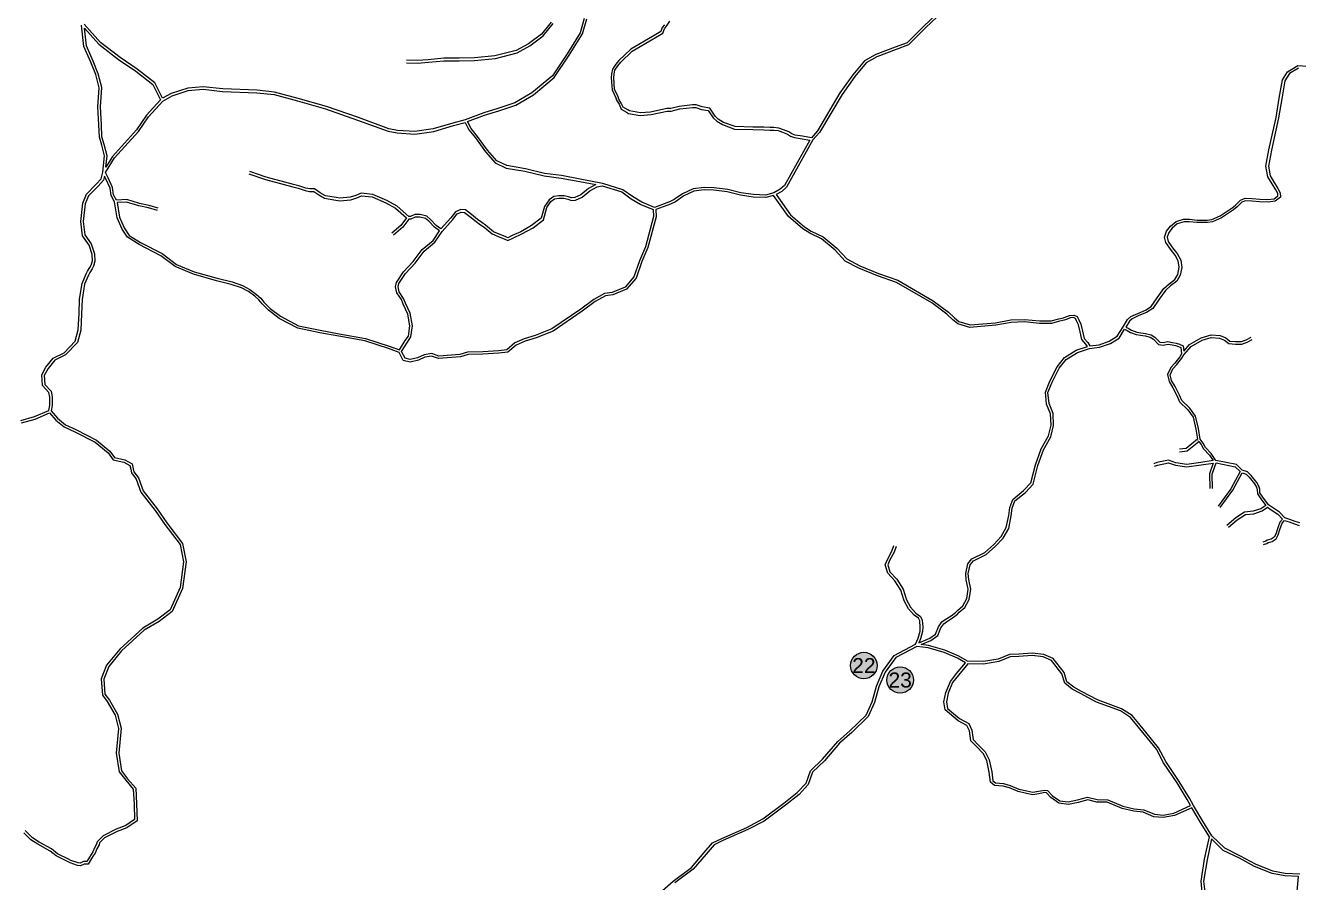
# Model space of a CAD drawing. Header units: millimetres. Extents: x 617885 to 663705, y 7172943 to 7234736.
# Drawn here: x 634014 to 637060, y 7222208 to 7224257 of the extents above; entities that cross this region are included whole.
import ezdxf
from ezdxf.enums import TextEntityAlignment as Align

# ---------------------------------------------------------------- set-up
doc = ezdxf.new("R2010")
doc.units = ezdxf.units.MM
doc.layers.add('Equipamentos Públicos', color=171, linetype='Continuous')
doc.layers.add('Escolas Municipais', color=21, linetype='Continuous')
doc.layers.add('VIAS', color=7, linetype='Continuous', lineweight=5)
doc.styles.get("Standard").update_dxf_attribs({"font": 'arial.ttf'})

msp = doc.modelspace()

# ---------------------------------------------------------------- hatches: boundary and pattern name
at = {"layer": 'Equipamentos Públicos', "true_color": 0xff0040}
h = msp.add_hatch(color=240, dxfattribs=at)
edge = h.paths.add_edge_path()
edge.add_arc((636020.3, 7222726.5), 31.7, 0, 360)
at = {"layer": 'Escolas Municipais'}
h = msp.add_hatch(color=21, dxfattribs=at)
edge = h.paths.add_edge_path()
edge.add_arc((636107.2, 7222692), 31.7, 0, 360)

# ---------------------------------------------------------------- linework, layer by layer
at = {"layer": 'Equipamentos Públicos', "color": 7, "lineweight": 5}
msp.add_circle((636020.3, 7222726.5), 31.7, dxfattribs=at)
at = {"layer": 'Escolas Municipais', "color": 7, "lineweight": 5}
msp.add_circle((636107.2, 7222692), 31.7, dxfattribs=at)
at = {"layer": 'VIAS', "color": 253}
for points in [[(636205.7, 7224295.8), (636163.6, 7224255.8), (636123.7, 7224216), (636095.1, 7224205.1), (636048.8, 7224187.6), (636022.1, 7224172.3), (635993.7, 7224138.9), (635963, 7224095.8), (635909.2, 7224005.1), (635894.8, 7223988.6), (635873.7, 7223992.3), (635855.7, 7223995.3), (635847.8, 7223998.2), (635840.4, 7224003), (635827.9, 7224007.4), (635816.6, 7224011.8), (635805.1, 7224013.1), (635795.2, 7224013.1), (635781.3, 7224013.7), (635755, 7224014.3), (635712.2, 7224015.5), (635684.3, 7224025.6), (635672, 7224033.2), (635664.5, 7224040.1), (635651.5, 7224059.4), (635633.1, 7224062.5), (635619.4, 7224067.4), (635610, 7224067.4), (635578.7, 7224063.5), (635558.6, 7224058.7), (635549, 7224058.7), (635510.2, 7224050), (635485.7, 7224048.1), (635459.6, 7224052.8), (635455.2, 7224055.4), (635444.6, 7224061.6), (635443.9, 7224063.6), (635439.9, 7224071.6), (635434.2, 7224081.1), (635432.4, 7224086.7), (635423.8, 7224104.7), (635422, 7224131.9), (635422.9, 7224141.1), (635424.7, 7224150), (635432, 7224161), (635438.6, 7224169.5), (635466.1, 7224196.1), (635518, 7224225.8), (635539.2, 7224238.9), (635543.3, 7224249.2), (635547.9, 7224255.7), (635556.1, 7224267.9)], [(636210.2, 7224291.8), (636167.7, 7224251.5), (636127, 7224210.9), (636097.2, 7224199.5), (636051.4, 7224182.2), (636026, 7224167.6), (635998.4, 7224135.2), (635968.1, 7224092.5), (635914, 7224001.6), (635898.4, 7223983.6), (635835.1, 7223870.6), (635823.7, 7223860.6), (635810.1, 7223853)], [(634003.5, 7223312.6), (634036, 7223321.8), (634070.2, 7223336.9), (634072.5, 7223349.1), (634072.5, 7223368.5), (634070.1, 7223379.7), (634055.1, 7223396.4), (634053.2, 7223421.8), (634063.4, 7223440.3), (634080.5, 7223462), (634106.9, 7223474.3), (634133.6, 7223502.1), (634140.7, 7223529.4), (634142.7, 7223568.2), (634143.7, 7223602.7), (634150.2, 7223640.1), (634159.7, 7223663.1), (634163.2, 7223669.7), (634168.7, 7223678.6), (634171.9, 7223684.1), (634174.6, 7223694.5), (634173.7, 7223709.9), (634166.5, 7223732), (634150.8, 7223754.5), (634146.7, 7223788.4), (634151.3, 7223832.5), (634160.6, 7223853.5), (634183.8, 7223877.4), (634195.6, 7223890.5), (634199.2, 7223906.3), (634203.5, 7223945.3), (634197.3, 7223970.8), (634191.4, 7223990.1), (634190.1, 7224019.8), (634187.6, 7224062.6), (634190.9, 7224108.1), (634182.9, 7224140), (634170.8, 7224169.2), (634154.3, 7224207.3), (634148.7, 7224258)], [(635351.4, 7224274.2), (635341.6, 7224239.9), (635310.5, 7224189.6), (635275, 7224137.2), (635226.3, 7224096.3), (635185.5, 7224072), (635144.9, 7224058.8), (635110.8, 7224048.1), (635066.7, 7224031.8), (635036.9, 7224024), (634990.2, 7224009.9), (634945.9, 7224003.5), (634904.8, 7224006.4), (634883.6, 7224010.1), (634811.2, 7224036.8), (634734.3, 7224063.8), (634666.7, 7224082.5), (634610.4, 7224098.1), (634568.5, 7224102.3), (634486.5, 7224105.4), (634439.6, 7224110.6), (634402.6, 7224107.5), (634363.1, 7224094.5), (634342.1, 7224083.1), (634323.6, 7224119.8), (634281.8, 7224153.1), (634240.7, 7224180.9), (634193.7, 7224216.6), (634155.2, 7224260)], [(634155.5, 7224250.6), (634189.6, 7224212.2), (634237.2, 7224176), (634278.3, 7224148.3), (634318.8, 7224115.9), (634337.2, 7224079.4), (634304.4, 7224042.7), (634279.8, 7224007.7), (634222.6, 7223944.1), (634206.6, 7223918.5), (634209.6, 7223945.7), (634203, 7223972.3), (634197.4, 7223991.1), (634196.1, 7224020.1), (634193.6, 7224062.5), (634196.9, 7224108.6), (634188.6, 7224141.9), (634176.3, 7224171.6), (634160.2, 7224208.8), (634155.5, 7224250.6)], [(634925.9, 7224167.9), (634952.5, 7224167.2), (634978.4, 7224169.3), (635015.4, 7224172.9), (635052.4, 7224172.9), (635089, 7224173.6), (635138.6, 7224178.6), (635190.6, 7224191.6), (635221.1, 7224208.2), (635253.3, 7224232.4), (635277, 7224261.8)], [(635271.9, 7224265.1), (635249.1, 7224236.8), (635217.8, 7224213.3), (635188.4, 7224197.2), (635137.5, 7224184.5), (635088.6, 7224179.6), (635052.3, 7224178.9), (635015.1, 7224178.9), (634977.8, 7224175.3), (634952.3, 7224173.2), (634926.1, 7224173.9)], [(635071.9, 7224027.3), (635112.7, 7224042.4), (635146.7, 7224053.1), (635188, 7224066.5), (635229.8, 7224091.4), (635279.5, 7224133.2), (635315.5, 7224186.4), (635347.2, 7224237.4), (635357.4, 7224273)], [(635543, 7224259.1), (635538, 7224252.1), (635534.3, 7224243), (635514.9, 7224231), (635462.5, 7224200.9), (635434.1, 7224173.5), (635427.1, 7224164.6), (635419, 7224152.4), (635416.9, 7224142), (635415.9, 7224132), (635417.9, 7224103.2), (635426.8, 7224084.5), (635428.8, 7224078.6), (635434.7, 7224068.7), (635438.4, 7224061.3), (635439.6, 7224057.5), (635452.2, 7224050.2), (635457.5, 7224047), (635485.4, 7224042.1), (635511.1, 7224044), (635549.6, 7224052.7), (635559.3, 7224052.7), (635579.8, 7224057.6), (635610.3, 7224061.4), (635618.3, 7224061.4), (635631.6, 7224056.6), (635648, 7224053.9), (635659.9, 7224036.1), (635668.3, 7224028.4), (635681.7, 7224020.2), (635711.1, 7224009.5), (635754.9, 7224008.3), (635781.1, 7224007.7), (635795.1, 7224007.1), (635804.8, 7224007.1), (635815.2, 7224005.9), (635825.9, 7224001.8), (635837.7, 7223997.6), (635845.1, 7223992.8), (635854.2, 7223989.5), (635872.7, 7223986.4), (635891.3, 7223983.2), (635830.4, 7223874.4), (635820.3, 7223865.5), (635804.6, 7223856.8), (635784.8, 7223851.7), (635755.9, 7223852.8), (635726.3, 7223857.1), (635694.7, 7223865), (635662, 7223869.3), (635637.9, 7223870.1), (635611.7, 7223866.7), (635586.7, 7223854.7), (635566.3, 7223840.7), (635555.3, 7223835.4), (635519.4, 7223822.3), (635489, 7223834.8), (635466.9, 7223848), (635443.5, 7223864.6), (635395.4, 7223879.6), (635395.1, 7223879.7), (635341.5, 7223890.1), (635296.7, 7223898.3), (635256.6, 7223903.5), (635210.5, 7223914.6), (635166.1, 7223922), (635141.8, 7223933.5), (635120, 7223958.9), (635096.1, 7223992), (635080.5, 7224011), (635071.9, 7224027.3)], [(635810.1, 7223853), (635844.5, 7223804.6), (635878, 7223775.6), (635894.1, 7223765.7), (635922.6, 7223752.2), (635956, 7223724.4), (635979.3, 7223698.8), (636010.9, 7223682.6), (636055.5, 7223663.9), (636101.2, 7223648.1), (636186.2, 7223598.8), (636222.7, 7223571.7), (636237.1, 7223558), (636247.8, 7223549.1), (636274.7, 7223541.3), (636335.2, 7223546.2), (636372, 7223553.1), (636404.8, 7223554.4), (636441, 7223550.9), (636468.8, 7223550.9), (636486.8, 7223555.7), (636498.1, 7223558.2), (636503.3, 7223560.1), (636512, 7223563.7), (636523.3, 7223564.8), (636530.9, 7223561), (636534.8, 7223553.1), (636539.4, 7223542.9), (636543.5, 7223526.3), (636547.4, 7223509), (636556.1, 7223499), (636561.3, 7223491.2), (636583.1, 7223493.5), (636607.5, 7223502.2), (636626.4, 7223514), (636640.3, 7223536.2), (636650.8, 7223554.5), (636659.1, 7223561.1), (636675.4, 7223568.8), (636693.9, 7223576.5), (636707.3, 7223585.1), (636722, 7223606), (636737.7, 7223627.9), (636750.5, 7223639.2), (636764.5, 7223649.8), (636771.5, 7223662.1), (636774.7, 7223678.9), (636772.6, 7223694.2), (636765.1, 7223708.2), (636756.1, 7223719), (636742.8, 7223738.2), (636739.9, 7223751.1), (636744.3, 7223765.1), (636753.6, 7223777.1), (636767.3, 7223788.1), (636785.3, 7223793.7), (636799, 7223794.1), (636817.5, 7223792), (636829.7, 7223791.7), (636841.8, 7223791.7), (636852.5, 7223793.6), (636873, 7223802.4), (636901.5, 7223821.2), (636909.6, 7223827.7), (636921.3, 7223839.7), (636932.5, 7223843.9), (636949.2, 7223843.2), (636967.6, 7223841.9), (636987.1, 7223840.7), (637001.7, 7223842.6), (637011, 7223849.5), (637010.8, 7223855.2), (637005.9, 7223864.5), (636997, 7223878.3), (636986.4, 7223895.6), (636982.1, 7223921), (636989.3, 7223960.2), (637006.7, 7224037.4), (637014.1, 7224083.1), (637021.7, 7224127.4), (637034.1, 7224146.6), (637058.9, 7224161.3), (637080.8, 7224160.2)], [(637060.4, 7224155.2), (637038.4, 7224142.2), (637027.4, 7224125.2), (637020, 7224082.1), (637012.5, 7224036.3), (636995.2, 7223959), (636988.2, 7223921), (636992.1, 7223897.7), (637002.1, 7223881.5), (637011, 7223867.5), (637016.7, 7223856.8), (637017.1, 7223846.5), (637004, 7223836.9), (636987.3, 7223834.7), (636967.2, 7223835.9), (636948.9, 7223837.2), (636933.5, 7223837.8), (636924.6, 7223834.6), (636913.6, 7223823.2), (636905, 7223816.4), (636875.9, 7223797.1), (636854.3, 7223787.8), (636842.3, 7223785.7), (636829.6, 7223785.7), (636817.1, 7223786), (636798.8, 7223788), (636786.3, 7223787.7), (636770.2, 7223782.7), (636757.9, 7223772.9), (636749.7, 7223762.2), (636746.1, 7223750.8), (636748.4, 7223740.6), (636760.9, 7223722.7), (636770.1, 7223711.6), (636778.4, 7223696.1), (636780.8, 7223678.8), (636777.2, 7223660), (636769.1, 7223645.8), (636754.3, 7223634.5), (636742.1, 7223623.8), (636726.9, 7223602.5), (636711.5, 7223580.7), (636696.7, 7223571.2), (636677.8, 7223563.3), (636662.3, 7223556), (636655.5, 7223550.5), (636647, 7223535.9), (636652.8, 7223533), (636660.7, 7223528.8), (636673.2, 7223524.1), (636683.2, 7223522.3), (636694.4, 7223521), (636708, 7223517.2), (636716.6, 7223511.9), (636728.5, 7223500), (636736.2, 7223499), (636747.9, 7223501.5), (636759, 7223499.5), (636767.2, 7223497.6), (636775.4, 7223495.1), (636784.6, 7223491.3), (636785.9, 7223478.5), (636799.5, 7223494), (636827.3, 7223510.4), (636850.9, 7223517.4), (636872.8, 7223515.5), (636886.5, 7223510.3), (636896, 7223502.6), (636909.7, 7223501.4), (636923.8, 7223501.4), (636934.8, 7223505.5), (636947, 7223511.5)], [(634331.7, 7223820.6), (634310.5, 7223826.9), (634287.1, 7223831.6), (634257.1, 7223841.1), (634232, 7223839.6), (634225.3, 7223852.2), (634223, 7223870.1), (634211.9, 7223893.1), (634205.6, 7223905.7), (634227.4, 7223940.5), (634284.5, 7224004), (634309.1, 7224038.9), (634342.7, 7224076.6), (634365.5, 7224088.9), (634403.8, 7224101.5), (634439.5, 7224104.6), (634486, 7224099.4), (634568.1, 7224096.3), (634609.3, 7224092.2), (634665.1, 7224076.7), (634732.5, 7224058.1), (634809.2, 7224031.1), (634882, 7224004.3), (634904, 7224000.4), (634946.1, 7223997.5), (634991.5, 7224004), (635038.5, 7224018.2), (635066.1, 7224025.4), (635075.4, 7224007.7), (635091.3, 7223988.3), (635115.2, 7223955.2), (635138.1, 7223928.6), (635164.3, 7223916.2), (635209.3, 7223908.7), (635255.5, 7223897.6), (635295.8, 7223892.3), (635340.4, 7223884.2), (635379.4, 7223876.6), (635361.4, 7223867), (635343.5, 7223851.9), (635328.7, 7223845.5), (635321.2, 7223845.1), (635313.5, 7223847.5), (635303.3, 7223850.1), (635290.5, 7223850.1), (635278.2, 7223848.6), (635267.4, 7223840.6), (635256.1, 7223824.3), (635248.6, 7223796.1), (635225.5, 7223778.6), (635199.5, 7223764.1), (635179.1, 7223754.7), (635168.7, 7223749.5), (635161.8, 7223752.6), (635151.6, 7223756.2), (635134.6, 7223764), (635115, 7223779.9), (635106.2, 7223785.8), (635096.1, 7223793), (635081.5, 7223805.4), (635066.9, 7223816.2), (635055.8, 7223817), (635043.4, 7223811.3), (635032.1, 7223797), (635008.4, 7223770.6), (634997, 7223779.1), (634983.7, 7223793.5), (634974.4, 7223801.1), (634958.5, 7223804.9), (634945.9, 7223805.2), (634935.3, 7223800.4), (634931.5, 7223800.4), (634903.4, 7223825), (634879.3, 7223838.5), (634845.6, 7223852.9), (634817.3, 7223856.4), (634804.9, 7223850.9), (634791.6, 7223846.3), (634766.8, 7223844), (634757.9, 7223845.6), (634732.2, 7223849.7), (634719.7, 7223857.1), (634705.9, 7223866.5), (634694.5, 7223866.5), (634685.4, 7223868.2), (634668.3, 7223873.5), (634655.7, 7223877.1), (634634.8, 7223882.5), (634590.5, 7223894.7), (634551, 7223907.9)], [(636097.6, 7223011.4), (636092.4, 7222997.6), (636082.7, 7222979.5), (636077.4, 7222967.1), (636082.6, 7222950.7), (636099.2, 7222932.9), (636114.4, 7222909.1), (636122.4, 7222883.5), (636131.7, 7222866.1), (636144.8, 7222851.6), (636156, 7222844.2), (636159.8, 7222835), (636161.4, 7222818.8), (636160.9, 7222807.8), (636155.6, 7222790.2), (636151.9, 7222781.1), (636177.8, 7222791.8), (636192, 7222802), (636199.1, 7222819.3), (636206.9, 7222830.9), (636214.7, 7222836.5), (636229.3, 7222845.4), (636239.9, 7222853.4), (636244, 7222858.6), (636257.4, 7222869.4), (636266.3, 7222886.7), (636269.8, 7222909.1), (636265.1, 7222931.2), (636264, 7222947), (636268.9, 7222970), (636279, 7222982.1), (636309.7, 7222997), (636331.4, 7223016.4), (636348.6, 7223035), (636361.1, 7223056.8), (636367, 7223085.3), (636369.2, 7223104.2), (636376.6, 7223123.9), (636402.6, 7223145.1), (636420, 7223163.6), (636430.8, 7223206.4), (636444.3, 7223245.1), (636462, 7223276.1), (636468.4, 7223301.5), (636467, 7223328.3), (636457.5, 7223351.6), (636454.5, 7223380.5), (636465, 7223406.9), (636482.7, 7223440.8), (636500, 7223463.3), (636528.6, 7223480.6), (636555.1, 7223489.6), (636551.3, 7223495.4), (636541.9, 7223506.2), (636537.6, 7223524.9), (636533.7, 7223541), (636529.4, 7223550.6), (636526.4, 7223556.5), (636522.1, 7223558.7), (636513.5, 7223557.8), (636505.4, 7223554.5), (636499.7, 7223552.4), (636488.2, 7223549.9), (636469.5, 7223544.9), (636440.7, 7223544.9), (636404.6, 7223548.3), (636372.7, 7223547.1), (636336, 7223540.3), (636274.1, 7223535.2), (636244.9, 7223543.7), (636233.1, 7223553.5), (636218.8, 7223567.1), (636182.9, 7223593.7), (636098.7, 7223642.6), (636053.3, 7223658.2), (636008.4, 7223677.2), (635975.6, 7223693.9), (635951.8, 7223720.1), (635919.3, 7223747.1), (635891.2, 7223760.4), (635874.4, 7223770.8), (635840, 7223800.6), (635804.5, 7223850.5), (635785.4, 7223845.7), (635755.3, 7223846.8), (635725.2, 7223851.2), (635693.6, 7223859.1), (635661.5, 7223863.3), (635638.2, 7223864), (635613.5, 7223860.9), (635589.7, 7223849.5), (635569.3, 7223835.4), (635557.7, 7223829.9), (635522.5, 7223817), (635523.1, 7223800), (635503.6, 7223726.1), (635489, 7223692.5), (635475.6, 7223652.9), (635452.6, 7223626.7), (635419.4, 7223613), (635401.9, 7223610.5), (635377.2, 7223597), (635346.4, 7223574.4), (635277, 7223526.2), (635236, 7223510.2), (635209.8, 7223502.2), (635188.1, 7223492.9), (635168.7, 7223476), (635147, 7223473.5), (635108.7, 7223471.1), (635073.2, 7223470.3), (635055, 7223464.7), (635002.9, 7223460.7), (634986.2, 7223466.3), (634969.8, 7223463.7), (634954.4, 7223456.7), (634934.5, 7223452.3), (634918.4, 7223456.3), (634908.5, 7223475.4), (634883, 7223484.8), (634826.3, 7223502.9), (634764, 7223514.1), (634718.4, 7223522.6), (634666, 7223533.5), (634621.4, 7223556.7), (634596.2, 7223576.2), (634580.5, 7223591.9), (634573.1, 7223601.1), (634563.5, 7223609.6), (634548.3, 7223621.1), (634531.3, 7223630.2), (634506.9, 7223638.1), (634471.6, 7223646.8), (634416.3, 7223662.3), (634372.3, 7223680.5), (634338.2, 7223706.6), (634286.5, 7223733.3), (634258.5, 7223750.9), (634245.5, 7223770.3), (634233.6, 7223797.4), (634227.4, 7223835.5), (634219.5, 7223850.4), (634217.2, 7223868.3), (634206.5, 7223890.5), (634203.2, 7223897), (634201.1, 7223887.7), (634188.2, 7223873.3), (634165.6, 7223850.1), (634157.1, 7223831), (634152.8, 7223788.4), (634156.5, 7223756.7), (634172, 7223734.7), (634179.6, 7223711), (634180.7, 7223693.9), (634177.5, 7223681.8), (634173.8, 7223675.5), (634168.4, 7223666.7), (634165.1, 7223660.5), (634156, 7223638.4), (634149.7, 7223602.1), (634148.7, 7223567.9), (634146.7, 7223528.5), (634139, 7223499), (634110.4, 7223469.3), (634084.4, 7223457.1), (634068.4, 7223437), (634059.3, 7223420.5), (634060.9, 7223398.9), (634075.6, 7223382.5), (634078.5, 7223369.2), (634078.5, 7223348.5), (634076.1, 7223335.7), (634090.9, 7223317.8), (634110.1, 7223302.5), (634135.3, 7223290.7), (634184.5, 7223265.5), (634216.5, 7223239.5), (634227.8, 7223224), (634251.9, 7223218.4), (634269.5, 7223208.8), (634272, 7223197.3), (634274, 7223189.9), (634284.9, 7223175.4), (634295.8, 7223144), (634329.9, 7223101.3), (634352.7, 7223067.7), (634390.4, 7223018.2), (634398.7, 7222974.7), (634390.3, 7222911.2), (634365.1, 7222855.8), (634334.7, 7222832.1), (634298.5, 7222810.8), (634244.5, 7222761.7), (634213.6, 7222724.3), (634202, 7222694.3), (634204.3, 7222657.8), (634215.2, 7222643.8), (634235, 7222610), (634243.3, 7222576.6), (634237.6, 7222517.3), (634244, 7222474.7), (634258.8, 7222455.9), (634278.3, 7222433.5), (634280.4, 7222395.7), (634281.4, 7222355.2), (634257.3, 7222338.8), (634233.7, 7222329.6), (634203.6, 7222314.5), (634191.3, 7222302.3), (634190.4, 7222297.6), (634185.1, 7222288.2), (634181, 7222277.9), (634176.7, 7222271.5), (634172.7, 7222265.4), (634164.7, 7222251.8), (634154.5, 7222251.8), (634146.1, 7222247.6), (634138.8, 7222248.8), (634121, 7222255.1), (634114.7, 7222258.2), (634087.9, 7222271.6), (634073.5, 7222282.9), (634044.1, 7222299.1), (634027.4, 7222309.5), (634010.2, 7222326.7)], [(634549.1, 7223902.2), (634588.8, 7223889), (634633.3, 7223876.7), (634654.1, 7223871.3), (634666.6, 7223867.8), (634684, 7223862.4), (634694, 7223860.5), (634704, 7223860.5), (634716.5, 7223852), (634730.2, 7223843.9), (634756.9, 7223839.7), (634766.5, 7223838), (634792.9, 7223840.4), (634807.1, 7223845.3), (634818.3, 7223850.2), (634844, 7223847.1), (634876.6, 7223833.1), (634899.9, 7223820.1), (634926.3, 7223797), (634912.7, 7223779.2), (634891.1, 7223760.5)], [(634914.1, 7223477.7), (634928.1, 7223500.3), (634936.3, 7223512.4), (634940.1, 7223539), (634935.1, 7223569.1), (634923.4, 7223593), (634919.1, 7223604.7), (634908.9, 7223620.3), (634906.1, 7223632.5), (634907.7, 7223640.4), (634923.9, 7223664.5), (634946.4, 7223688.6), (634968.2, 7223717.4), (634994.1, 7223738.9), (635011.2, 7223764.7), (635036.7, 7223793.1), (635047.3, 7223806.5), (635056.9, 7223810.9), (635064.7, 7223810.3), (635077.8, 7223800.7), (635092.4, 7223788.3), (635102.8, 7223780.9), (635111.5, 7223775.1), (635131.4, 7223758.9), (635149.4, 7223750.7), (635159.6, 7223747), (635168.8, 7223742.8), (635181.7, 7223749.3), (635202.2, 7223758.8), (635228.8, 7223773.5), (635253.9, 7223792.5), (635261.7, 7223821.8), (635271.7, 7223836.3), (635280.5, 7223842.8), (635290.8, 7223844.1), (635302.5, 7223844.1), (635311.9, 7223841.7), (635320.5, 7223839), (635330.2, 7223839.6), (635346.7, 7223846.8), (635364.8, 7223862), (635382.3, 7223871.4), (635394.4, 7223873.6), (635440.9, 7223859.1), (635463.6, 7223843), (635486.3, 7223829.4), (635516.5, 7223817), (635517.1, 7223800.7), (635497.9, 7223728.1), (635483.4, 7223694.7), (635470.3, 7223656), (635449, 7223631.7), (635417.8, 7223618.9), (635399.9, 7223616.3), (635374, 7223602.1), (635342.9, 7223579.2), (635274.1, 7223531.6), (635234, 7223515.8), (635207.7, 7223507.9), (635184.9, 7223498.1), (635166.1, 7223481.7), (635146.4, 7223479.4), (635108.4, 7223477.1), (635072.3, 7223476.3), (635053.9, 7223470.7), (635003.7, 7223466.8), (634986.7, 7223472.5), (634968, 7223469.5), (634952.5, 7223462.4), (634934.5, 7223458.4), (634922.5, 7223461.4), (634914.1, 7223477.7)], [(634330, 7223814.9), (634309.1, 7223821.1), (634285.6, 7223825.8), (634256.4, 7223835), (634233.7, 7223833.7), (634239.4, 7223799.1), (634250.8, 7223773.2), (634262.8, 7223755.3), (634289.4, 7223738.5), (634341.4, 7223711.7), (634375.4, 7223685.7), (634418.2, 7223668), (634473.2, 7223652.6), (634508.6, 7223643.9), (634533.7, 7223635.7), (634551.5, 7223626.2), (634567.3, 7223614.2), (634577.5, 7223605.3), (634585, 7223595.9), (634600.2, 7223580.7), (634624.6, 7223561.8), (634668, 7223539.2), (634719.5, 7223528.4), (634765.1, 7223520), (634827.8, 7223508.8), (634884.9, 7223490.5), (634909.4, 7223481.5), (634923, 7223503.6), (634930.6, 7223514.6), (634934.1, 7223539), (634929.3, 7223567.2), (634917.9, 7223590.6), (634913.7, 7223602), (634903.3, 7223618), (634900, 7223632.5), (634902.1, 7223642.8), (634919.2, 7223668.3), (634941.8, 7223692.5), (634963.9, 7223721.6), (634989.6, 7223743), (635004.8, 7223765.9), (634993, 7223774.6), (634979.6, 7223789.1), (634971.7, 7223795.5), (634957.7, 7223798.9), (634947.1, 7223799.1), (634936.6, 7223794.4), (634931.9, 7223794.4), (634917.1, 7223775.1), (634895.1, 7223755.9)], [(637063.2, 7222227.8), (637027.9, 7222229.6), (636999.1, 7222234.9), (636957.6, 7222251.4), (636921.8, 7222271.1), (636883.8, 7222289.5), (636852.9, 7222319.7), (636831.2, 7222354.5), (636808.9, 7222391.6), (636799.1, 7222409.3), (636775, 7222449.1), (636742.4, 7222497.1), (636725.4, 7222529.8), (636678.3, 7222587.7), (636662.2, 7222607.2), (636636.8, 7222623.4), (636579.2, 7222644.8), (636541.1, 7222664.9), (636522.3, 7222674.9), (636506.3, 7222687.7), (636499.7, 7222709.8), (636472.9, 7222743.5), (636450.5, 7222753), (636422.7, 7222756.4), (636390.9, 7222754.1), (636369.1, 7222753), (636341.9, 7222741.7), (636306.5, 7222736.2), (636268.6, 7222736.9), (636247.4, 7222749.4), (636214.2, 7222763.4), (636175.3, 7222774.6), (636157.7, 7222777), (636180.8, 7222786.5), (636196.9, 7222798.2), (636204.4, 7222816.4), (636211.3, 7222826.7), (636218, 7222831.5), (636232.7, 7222840.4), (636244.1, 7222849.1), (636248.3, 7222854.4), (636262.1, 7222865.5), (636272, 7222884.8), (636275.9, 7222909.3), (636271.1, 7222932.1), (636270.1, 7222946.6), (636274.5, 7222967.3), (636282.8, 7222977.3), (636313, 7222992), (636335.6, 7223012.1), (636353.5, 7223031.4), (636366.8, 7223054.7), (636372.9, 7223084.3), (636375.1, 7223102.8), (636381.7, 7223120.3), (636406.7, 7223140.7), (636425.4, 7223160.6), (636436.6, 7223204.7), (636449.8, 7223242.6), (636467.6, 7223273.9), (636474.4, 7223301), (636472.9, 7223329.6), (636463.4, 7223353.1), (636460.6, 7223379.6), (636470.5, 7223404.3), (636487.8, 7223437.6), (636504.1, 7223458.8), (636531.1, 7223475.1), (636560.4, 7223485.1), (636584.4, 7223487.6), (636610.2, 7223496.8), (636630.8, 7223509.6), (636643.9, 7223530.8), (636650.1, 7223527.7), (636658.2, 7223523.3), (636671.5, 7223518.2), (636682.4, 7223516.3), (636693.3, 7223515.1), (636705.5, 7223511.6), (636712.9, 7223507.1), (636725.6, 7223494.4), (636736.4, 7223492.9), (636748, 7223495.4), (636757.8, 7223493.6), (636765.6, 7223491.8), (636773.4, 7223489.5), (636779, 7223487.1), (636780.5, 7223472.1), (636776.2, 7223465.2), (636769.5, 7223457.2), (636764.6, 7223449.9), (636754.6, 7223439.3), (636747, 7223422.5), (636750.9, 7223406.1), (636759.8, 7223390.9), (636770.2, 7223371), (636775.7, 7223357.4), (636795.2, 7223337.9), (636807.8, 7223320.2), (636814.7, 7223292), (636818.9, 7223267.7), (636791.7, 7223245.7), (636775.1, 7223243.7)], [(637063.2, 7223067.5), (637052.3, 7223070.8), (637039.7, 7223075.9), (637027.3, 7223079.7), (637014.7, 7223093.2), (636998.1, 7223104.2), (636988.5, 7223110.8), (636975.2, 7223128.9), (636968, 7223139.4), (636967.3, 7223148.3), (636965, 7223155.9), (636960.2, 7223164.5), (636946.6, 7223181), (636937.9, 7223189.6), (636925.7, 7223193.5), (636911.6, 7223207.2), (636862.6, 7223217.2), (636851.6, 7223233.5), (636837.8, 7223248.4), (636832.4, 7223258.2), (636824.9, 7223267.7), (636820.6, 7223293.2), (636813.4, 7223322.8), (636799.8, 7223341.8), (636780.8, 7223360.8), (636775.7, 7223373.5), (636765.1, 7223393.9), (636756.5, 7223408.4), (636753.3, 7223421.9), (636759.7, 7223435.9), (636769.4, 7223446.2), (636774.3, 7223453.6), (636781.1, 7223461.7), (636786, 7223469.6), (636803.4, 7223489.3), (636829.7, 7223504.9), (636851.5, 7223511.4), (636871.4, 7223509.6), (636883.5, 7223505), (636893.7, 7223496.7), (636909.5, 7223495.4), (636924.9, 7223495.4), (636937.2, 7223500), (636949.7, 7223506.2)], [(634004.9, 7223306.8), (634038, 7223316.1), (634072, 7223331.2), (634086.7, 7223313.5), (634106.9, 7223297.4), (634132.6, 7223285.3), (634181.2, 7223260.4), (634212.1, 7223235.4), (634224.2, 7223218.7), (634249.7, 7223212.7), (634264.2, 7223204.8), (634266.2, 7223195.9), (634268.5, 7223187.2), (634279.5, 7223172.5), (634290.5, 7223141.1), (634325.1, 7223097.7), (634347.8, 7223064.2), (634384.8, 7223015.7), (634392.6, 7222974.6), (634384.5, 7222912.9), (634360.3, 7222859.6), (634331.3, 7222837.1), (634294.9, 7222815.6), (634240.1, 7222765.9), (634208.4, 7222727.4), (634195.9, 7222695.2), (634198.4, 7222655.6), (634210.2, 7222640.4), (634229.4, 7222607.7), (634237.3, 7222576.2), (634231.6, 7222517.1), (634238.3, 7222472.2), (634254.2, 7222452.1), (634272.4, 7222431.1), (634274.4, 7222395.4), (634275.3, 7222358.4), (634254.5, 7222344.2), (634231.2, 7222335.1), (634200, 7222319.5), (634185.8, 7222305.2), (634184.7, 7222299.7), (634179.7, 7222290.8), (634175.7, 7222280.7), (634171.7, 7222274.8), (634167.6, 7222268.6), (634161.3, 7222257.8), (634153.1, 7222257.8), (634145.2, 7222253.8), (634140.3, 7222254.6), (634123.3, 7222260.6), (634117.4, 7222263.6), (634091.1, 7222276.7), (634076.9, 7222287.9), (634047.1, 7222304.3), (634031.1, 7222314.3), (634013.6, 7222331.8)], [(636775.8, 7223237.7), (636794.1, 7223239.9), (636821.6, 7223262.2), (636827.4, 7223254.9), (636832.9, 7223244.8), (636846.9, 7223229.8), (636855.7, 7223216.8), (636826.7, 7223212.5), (636793.3, 7223207.6), (636767, 7223211.4), (636749.3, 7223217.6), (636721.1, 7223211.9), (636713.7, 7223209)], [(636819.7, 7223264.6), (636819.8, 7223264.6)], [(636715.9, 7223203.4), (636722.8, 7223206.1), (636748.9, 7223211.4), (636765.5, 7223205.5), (636793.3, 7223201.6), (636827.5, 7223206.6), (636856.4, 7223210.8), (636847.3, 7223185.2), (636848.4, 7223149.8)], [(636854.4, 7223150), (636853.3, 7223184.2), (636862.8, 7223211.1), (636908.7, 7223201.7), (636920.4, 7223190.3), (636898.2, 7223149.1), (636867.9, 7223107.8)], [(636872.7, 7223104.2), (636903.2, 7223145.9), (636925.6, 7223187.2), (636934.7, 7223184.3), (636942.1, 7223176.9), (636955.2, 7223161.1), (636959.5, 7223153.5), (636961.4, 7223147.2), (636962.1, 7223137.3), (636970.3, 7223125.4), (636982.1, 7223109.4), (636970.3, 7223101.6), (636951.8, 7223095.5), (636931.2, 7223093.4), (636910.1, 7223080), (636889, 7223061.7)], [(636892.9, 7223057.2), (636913.7, 7223075.2), (636933.2, 7223087.6), (636953.1, 7223089.6), (636973, 7223096.2), (636986.3, 7223105), (636994.8, 7223099.2), (637010.8, 7223088.6), (637021.6, 7223076.9), (637015.6, 7223069.7), (637009.7, 7223053.5), (637006, 7223041.1), (637002.1, 7223033.9), (636994.6, 7223029.1), (636984.9, 7223026.5), (636981.7, 7223024.1), (636975, 7223022)], [(636976.8, 7223016.3), (636984.5, 7223018.7), (636987.6, 7223021), (636997, 7223023.5), (637006.6, 7223029.6), (637011.6, 7223038.8), (637015.4, 7223051.6), (637020.9, 7223066.7), (637026.7, 7223073.6), (637037.7, 7223070.2), (637050.3, 7223065.1), (637062.1, 7223061.6)], [(635532.2, 7222182.9), (635564, 7222211.3), (635607.9, 7222243.7), (635638.3, 7222279.4), (635658.4, 7222302.9), (635680.6, 7222313.3), (635740.1, 7222339.6), (635778.3, 7222359.8), (635828.8, 7222397.4), (635861.1, 7222423), (635882, 7222445.1), (635892.3, 7222475), (635921.6, 7222502.6), (635958.1, 7222545.1), (635987.1, 7222570.8), (636025.7, 7222608.2), (636040.3, 7222640.2), (636050.7, 7222677.3), (636065.8, 7222713.5), (636092.9, 7222750.4), (636144, 7222777.7), (636150, 7222792.2), (636154.9, 7222808.8), (636155.4, 7222818.7), (636153.9, 7222833.5), (636151.1, 7222840.2), (636140.9, 7222847), (636126.7, 7222862.6), (636116.8, 7222881.2), (636108.9, 7222906.6), (636094.4, 7222929.2), (636077.3, 7222947.6), (636071, 7222967.4), (636077.3, 7222982.1), (636086.9, 7223000.1), (636092, 7223013.5)], [(636847.4, 7222317.3), (636826, 7222351.4), (636805.1, 7222386.3), (636763.4, 7222367.6), (636736.7, 7222363), (636714.4, 7222364.9), (636688.4, 7222375.6), (636666.3, 7222378.3), (636638.1, 7222384.6), (636602.6, 7222399.7), (636577.4, 7222400.1), (636555.8, 7222405.6), (636533, 7222399.4), (636509.7, 7222394.3), (636487.1, 7222397.3), (636467.8, 7222410.7), (636456.9, 7222422.2), (636452.7, 7222422.7), (636449, 7222422.1), (636439, 7222420), (636424.2, 7222417.8), (636409.4, 7222420.7), (636389.2, 7222425), (636368.5, 7222434.3), (636353.3, 7222438.4), (636332.8, 7222439.9), (636323.3, 7222447.7), (636320.3, 7222471.5), (636314.7, 7222499.4), (636305.9, 7222516.4), (636289.9, 7222533.1), (636276.4, 7222546.5), (636272.9, 7222570.5), (636267, 7222583.6), (636245.9, 7222594.6), (636215.1, 7222620.4), (636211.5, 7222639.8), (636216.6, 7222662.3), (636227.3, 7222688.7), (636242.1, 7222707.6), (636263.2, 7222733.1), (636244.7, 7222744.1), (636212.2, 7222757.7), (636174.1, 7222768.7), (636146.9, 7222772.5), (636097, 7222745.8), (636071, 7222710.5), (636056.4, 7222675.3), (636045.9, 7222638.1), (636030.7, 7222604.7), (635991.2, 7222566.3), (635962.4, 7222540.9), (635926, 7222498.4), (635897.5, 7222471.6), (635887.3, 7222441.9), (635865.2, 7222418.5), (635832.5, 7222392.7), (635781.6, 7222354.7), (635742.7, 7222334.2), (635683.1, 7222307.9), (635662.1, 7222298), (635642.9, 7222275.5), (635612.1, 7222239.3), (635567.8, 7222206.6)], [(636802.1, 7222391.6), (636793.9, 7222406.3), (636769.9, 7222445.9), (636737.3, 7222494.1), (636720.4, 7222526.5), (636673.6, 7222583.9), (636658.2, 7222602.6), (636634.1, 7222618), (636576.8, 7222639.3), (636538.3, 7222659.6), (636518.9, 7222669.9), (636501.1, 7222684.2), (636494.2, 7222707), (636469.2, 7222738.6), (636448.9, 7222747.1), (636422.6, 7222750.4), (636391.3, 7222748.2), (636370.4, 7222747.1), (636343.5, 7222735.9), (636306.9, 7222730.2), (636269.1, 7222730.8), (636246.7, 7222703.8), (636232.5, 7222685.7), (636222.3, 7222660.6), (636217.7, 7222639.7), (636220.6, 7222623.6), (636249.3, 7222599.6), (636271.7, 7222588), (636278.7, 7222572.2), (636282, 7222549.4), (636294.1, 7222537.3), (636310.8, 7222519.9), (636320.4, 7222501.4), (636326.2, 7222472.4), (636328.9, 7222450.8), (636335.1, 7222445.8), (636354.4, 7222444.4), (636370.5, 7222440), (636391, 7222430.8), (636410.6, 7222426.6), (636424.3, 7222423.9), (636437.9, 7222425.9), (636447.8, 7222428), (636452.6, 7222428.8), (636459.8, 7222427.9), (636471.7, 7222415.3), (636489.3, 7222403.1), (636509.4, 7222400.4), (636531.6, 7222405.3), (636555.7, 7222411.8), (636578.2, 7222406), (636603.9, 7222405.7), (636640, 7222390.3), (636667.3, 7222384.2), (636689.9, 7222381.5), (636715.8, 7222370.8), (636736.4, 7222369), (636761.6, 7222373.4), (636802.1, 7222391.6)], [(636803.7, 7222388.7), (636803.6, 7222388.9)], [(636804.9, 7222392.8), (636805.1, 7222392.9)], [(636829.7, 7222184.8), (636826.9, 7222211.1), (636835.4, 7222263.2), (636847.4, 7222317.3)], [(637054.3, 7222160.7), (637060.2, 7222221.9), (637027.2, 7222223.6), (636997.5, 7222229.2), (636955.1, 7222245.9), (636919.1, 7222265.8), (636880.3, 7222284.5), (636852.3, 7222311.9), (636841.3, 7222262.1), (636833, 7222211), (636835.7, 7222185.8)]]:
    msp.add_lwpolyline(points, dxfattribs=at)

# ---------------------------------------------------------------- texts
at = {"layer": 'Equipamentos Públicos', "color": 7}
msp.add_text('22', height=36, dxfattribs=at).set_placement((636020.3, 7222726.5), align=Align.MIDDLE_CENTER)
at = {"layer": 'Escolas Municipais', "color": 7}
msp.add_text('23', height=36, dxfattribs=at).set_placement((636107.2, 7222692), align=Align.MIDDLE_CENTER)

doc.saveas('drawing.dxf')
